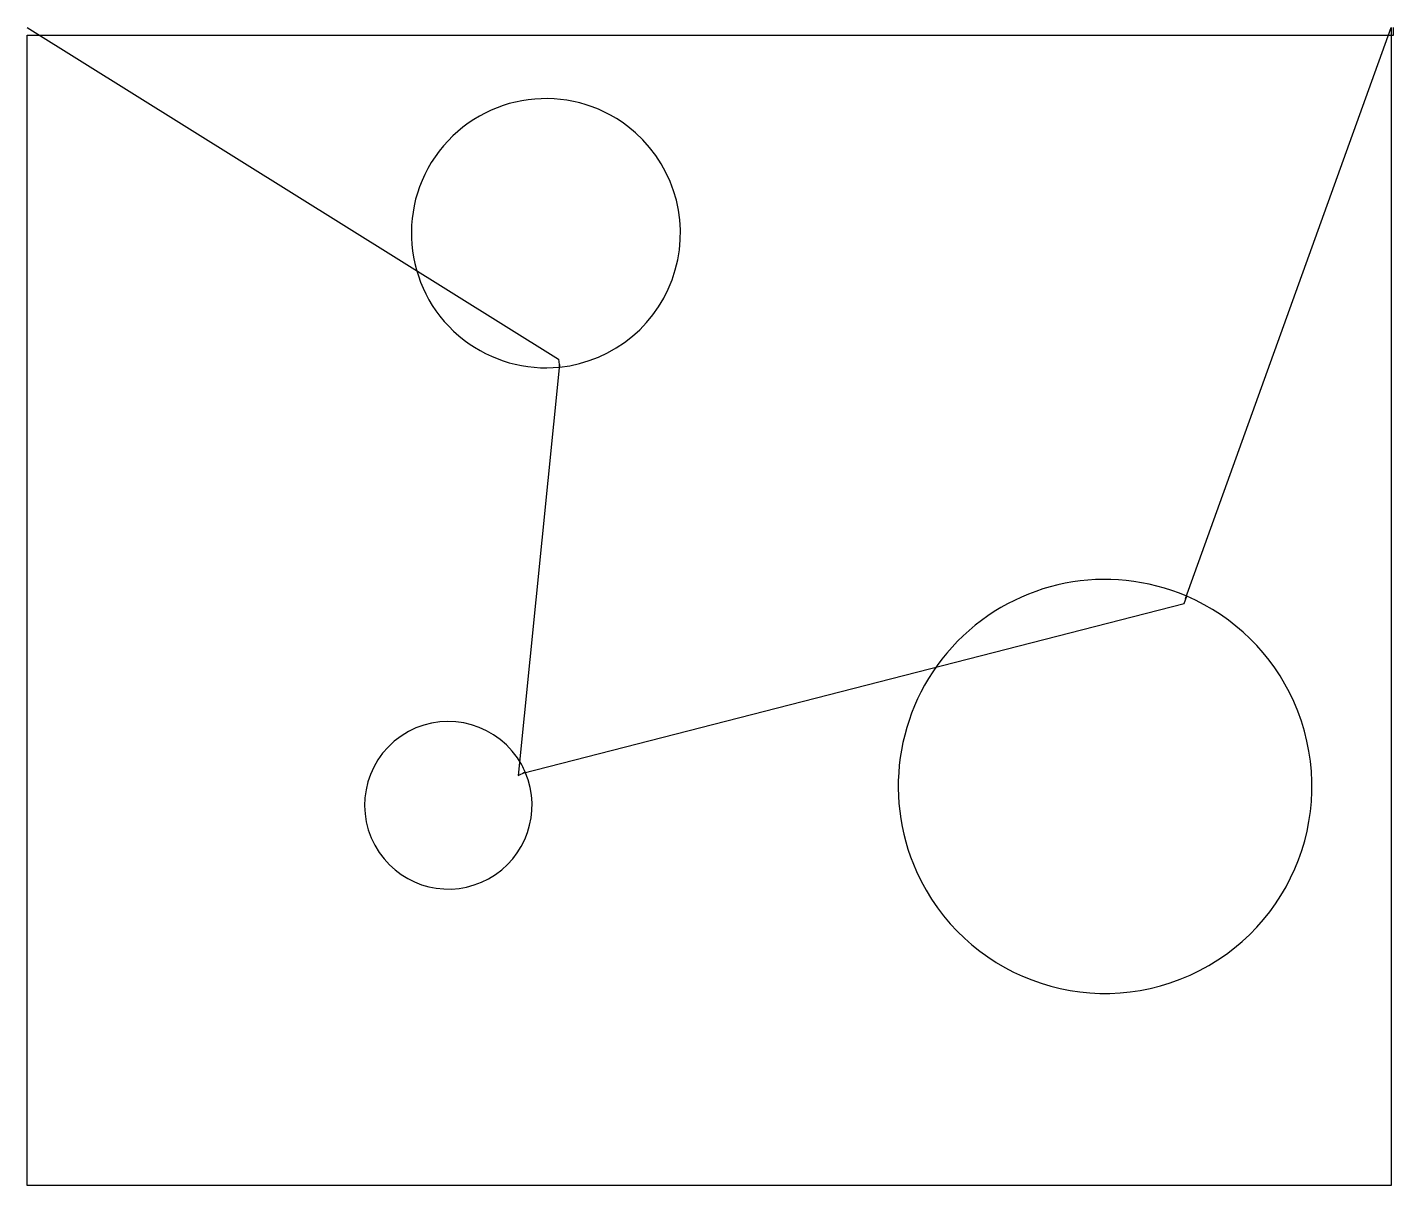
# Model space of a CAD drawing. Header units: inches. Extents: x 26.7 to 52.8, y 13.3 to 35.4.
import ezdxf

# ---------------------------------------------------------------- set-up
doc = ezdxf.new("R2010")
doc.units = ezdxf.units.IN
doc.layers.get('0').update_dxf_attribs({"linetype": 'CONTINUOUS'})
doc.layers.add('5', color=7, linetype='CONTINUOUS')
doc.layers.add('9', color=7, linetype='CONTINUOUS')

msp = doc.modelspace()

# ---------------------------------------------------------------- linework, layer by layer
at = {"color": 0, "linetype": 'CONTINUOUS'}
for p, q in [((26.69, 35.373), (36.835, 29.035)), ((48.819, 24.466), (52.743, 35.373)), ((52.793, 35.223), (52.793, 35.373)), ((36.854, 28.936), (36.069, 21.085)), ((36.157, 21.132), (48.788, 24.371))]:
    msp.add_line(p, q, dxfattribs=at)
at = {"layer": '5', "color": 5, "linetype": 'CONTINUOUS'}
for p, q in [((26.69, 13.257), (26.69, 35.223)), ((26.69, 35.223), (52.743, 35.223)), ((52.743, 35.223), (52.743, 13.257)), ((52.743, 13.257), (26.69, 13.257))]:
    msp.add_line(p, q, dxfattribs=at)
for centre, radius, start, end in [((36.597, 31.443), 2.57, 52.5356, 232.5356), ((36.597, 31.443), 2.57, 275.7998, 52.5356), ((36.597, 31.443), 2.57, 232.5356, 275.7998), ((47.28, 20.88), 3.952, 66.7361, 204.252), ((47.28, 20.88), 3.952, 24.252, 66.7361), ((47.28, 20.88), 3.952, 204.252, 24.252), ((34.733, 20.52), 1.6, 34.3855, 214.3855), ((34.733, 20.52), 1.6, 23.1795, 34.3855), ((34.733, 20.52), 1.6, 214.3855, 23.1795)]:
    msp.add_arc(centre, radius, start, end, dxfattribs=at)
at = {"layer": '9', "color": 9, "linetype": 'CONTINUOUS'}
for p, q in [((52.743, 35.373), (52.743, 35.223)), ((52.743, 35.223), (52.793, 35.223)), ((36.835, 29.035), (36.856, 28.886)), ((36.856, 28.886), (36.854, 28.936)), ((48.788, 24.371), (48.841, 24.511)), ((48.841, 24.511), (48.819, 24.466)), ((36.069, 21.085), (36.204, 21.15)), ((36.204, 21.15), (36.157, 21.132))]:
    msp.add_line(p, q, dxfattribs=at)

doc.saveas('drawing.dxf')
